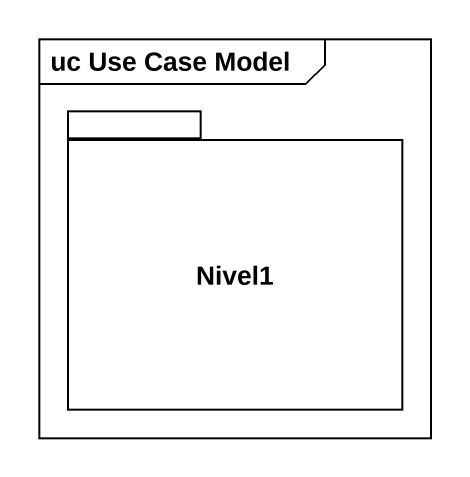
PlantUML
@startuml
mainframe uc Use Case Model
package Nivel1 {
}
@enduml
